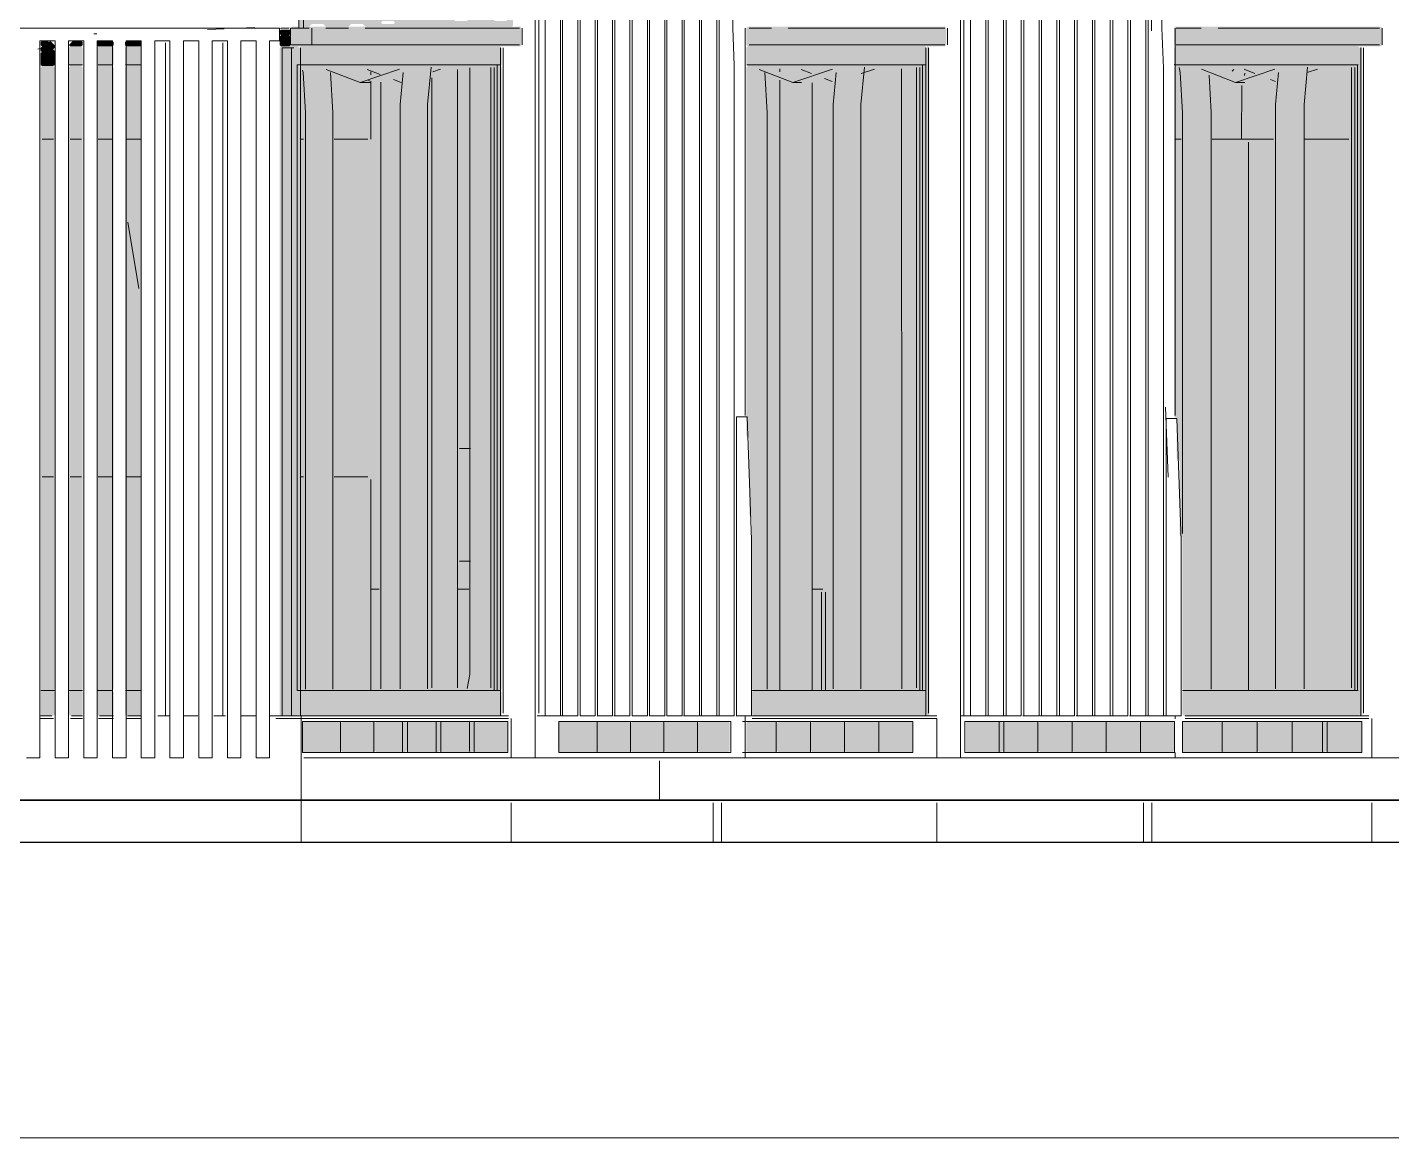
# Model space of a CAD drawing. Header units: millimetres. Extents: x 0 to 84100, y 0 to 59400.
# Drawn here: x 28418 to 33269, y 45447 to 49395 of the extents above; entities that cross this region are included whole.
import ezdxf

# ---------------------------------------------------------------- set-up
doc = ezdxf.new("R2010")
doc.units = ezdxf.units.MM
for name, color, linetype, lineweight in [('01_切断（構造・壁）', 7, 'Continuous', 35), ('09_立面の外形', 7, 'Continuous', 30), ('10_見えがかり', 7, 'Continuous', 13), ('12_見えがかり（ガラス）', 5, 'Continuous', 9), ('50_寸法', 3, 'Continuous', 9)]:
    doc.layers.add(name, color=color, linetype=linetype, lineweight=lineweight)

msp = doc.modelspace()

# ---------------------------------------------------------------- hatches: boundary and pattern name
at = {"layer": '10_見えがかり', "true_color": 0xe9dcc4}
for points in [[(29349.9, 49366.6), (29319.9, 49366.6), (29314.9, 49371.6), (29314.9, 49381.6), (29319.9, 49386.6), (29349.9, 49386.6), (29354.9, 49381.6), (29354.9, 49371.6)], [(30174.9, 49391.6), (30174.9, 49331.6), (30169.9, 49326.6), (29359.9, 49326.6), (29354.9, 49331.6), (29354.9, 49391.6), (29359.9, 49396.6), (29384.9, 49396.6), (29384.9, 49391.6), (29389.9, 49386.6), (29399.9, 49396.6), (29419.9, 49396.6), (29479.9, 49396.6), (29559.9, 49396.6), (29619.9, 49396.6), (30139.9, 49396.6), (30169.9, 49396.6)], [(31684.9, 49391.6), (31684.9, 49331.6), (31679.9, 49326.6), (30979.9, 49326.6), (30974.9, 49331.6), (30974.9, 49391.6), (30979.9, 49396.6), (31059.9, 49396.6), (31119.9, 49396.6), (31659.9, 49396.6), (31679.9, 49396.6)], [(33234.9, 49391.6), (33234.9, 49331.6), (33229.9, 49326.6), (32499.9, 49326.6), (32494.9, 49331.6), (32494.9, 49391.6), (32499.9, 49396.6), (32589.9, 49396.6), (32649.9, 49396.6), (33199.9, 49396.6), (33229.9, 49396.6)], [(28479.9, 49306.6), (28469.9, 49306.6), (28464.9, 49311.6), (28464.9, 49321.6), (28469.9, 49326.6), (28489.9, 49326.6), (28494.9, 49331.6), (28494.9, 49341.6), (28499.9, 49346.6), (28514.9, 49331.6), (28514.9, 49321.6), (28509.9, 49316.6), (28489.9, 49316.6)], [(28489.9, 49326.6), (28469.9, 49326.6), (28464.9, 49331.6), (28464.9, 49341.6), (28469.9, 49346.6), (28489.9, 49346.6), (28494.9, 49341.6), (28494.9, 49331.6)], [(28609.9, 49326.6), (28569.9, 49326.6), (28564.9, 49331.6), (28579.9, 49346.6), (28609.9, 49346.6), (28614.9, 49341.6), (28614.9, 49331.6)], [(28669.9, 49326.6), (28664.9, 49331.6), (28664.9, 49341.6), (28669.9, 49346.6), (28719.9, 49346.6), (28724.9, 49341.6), (28724.9, 49331.6), (28719.9, 49326.6)], [(28769.9, 49326.6), (28764.9, 49331.6), (28764.9, 49341.6), (28769.9, 49346.6), (28819.9, 49346.6), (28824.9, 49341.6), (28824.9, 49331.6), (28819.9, 49326.6)], [(28509.9, 49256.6), (28469.9, 49256.6), (28464.9, 49261.6), (28464.9, 49301.6), (28469.9, 49306.6), (28479.9, 49306.6), (28489.9, 49316.6), (28509.9, 49316.6), (28514.9, 49311.6), (28514.9, 49261.6)], [(28609.9, 49256.6), (28569.9, 49256.6), (28564.9, 49261.6), (28564.9, 49321.6), (28569.9, 49326.6), (28609.9, 49326.6), (28614.9, 49321.6), (28614.9, 49261.6)], [(28719.9, 49256.6), (28669.9, 49256.6), (28664.9, 49261.6), (28664.9, 49321.6), (28669.9, 49326.6), (28719.9, 49326.6), (28724.9, 49321.6), (28724.9, 49261.6)], [(28819.9, 49256.6), (28769.9, 49256.6), (28764.9, 49261.6), (28764.9, 49321.6), (28769.9, 49326.6), (28819.9, 49326.6), (28824.9, 49321.6), (28824.9, 49261.6)], [(29384.9, 49321.6), (29384.9, 49251.6), (29384.9, 47041.6), (29384.9, 46951.6), (29379.9, 46946.6), (29319.9, 46946.6), (29314.9, 46951.6), (29314.9, 49321.6), (29319.9, 49326.6), (29379.9, 49326.6)], [(30104.9, 49321.6), (30104.9, 49261.6), (30099.9, 49256.6), (30079.9, 49256.6), (29389.9, 49256.6), (29384.9, 49261.6), (29384.9, 49321.6), (29389.9, 49326.6), (30099.9, 49326.6)], [(31614.9, 49321.6), (31614.9, 49261.6), (31609.9, 49256.6), (31599.9, 49256.6), (30979.9, 49256.6), (30974.9, 49261.6), (30974.9, 49321.6), (30979.9, 49326.6), (31609.9, 49326.6)], [(31624.9, 49321.6), (31624.9, 46951.6), (31619.9, 46946.6), (31614.9, 46951.6), (31614.9, 47031.6), (31609.9, 47036.6), (31599.9, 47036.6), (31604.9, 47041.6), (31604.9, 49251.6), (31599.9, 49256.6), (31609.9, 49256.6), (31614.9, 49261.6), (31614.9, 49321.6), (31619.9, 49326.6)], [(33154.9, 49321.6), (33154.9, 49261.6), (33149.9, 49256.6), (33139.9, 49256.6), (32499.9, 49256.6), (32494.9, 49261.6), (32494.9, 49321.6), (32499.9, 49326.6), (33149.9, 49326.6)], [(33164.9, 49321.6), (33164.9, 46951.6), (33159.9, 46946.6), (33154.9, 46951.6), (33154.9, 47031.6), (33149.9, 47036.6), (33139.9, 47036.6), (33144.9, 47041.6), (33144.9, 49251.6), (33139.9, 49256.6), (33149.9, 49256.6), (33154.9, 49261.6), (33154.9, 49321.6), (33159.9, 49326.6)], [(30104.9, 49251.6), (30104.9, 47041.6), (30099.9, 47036.6), (30079.9, 47036.6), (30084.9, 47041.6), (30084.9, 49251.6), (30079.9, 49256.6), (30099.9, 49256.6)], [(28509.9, 46946.6), (28469.9, 46946.6), (28464.9, 46951.6), (28464.9, 47031.6), (28469.9, 47036.6), (28509.9, 47036.6), (28514.9, 47031.6), (28514.9, 46951.6)], [(28609.9, 46946.6), (28569.9, 46946.6), (28564.9, 46951.6), (28564.9, 47031.6), (28569.9, 47036.6), (28609.9, 47036.6), (28614.9, 47031.6), (28614.9, 46951.6)], [(28719.9, 46946.6), (28669.9, 46946.6), (28664.9, 46951.6), (28664.9, 47031.6), (28669.9, 47036.6), (28719.9, 47036.6), (28724.9, 47031.6), (28724.9, 46951.6)], [(28819.9, 46946.6), (28769.9, 46946.6), (28764.9, 46951.6), (28764.9, 47031.6), (28769.9, 47036.6), (28819.9, 47036.6), (28824.9, 47031.6), (28824.9, 46951.6)], [(30104.9, 47031.6), (30104.9, 46951.6), (30099.9, 46946.6), (29389.9, 46946.6), (29384.9, 46951.6), (29384.9, 47031.6), (29389.9, 47036.6), (30079.9, 47036.6), (30099.9, 47036.6)], [(31614.9, 47031.6), (31614.9, 46951.6), (31609.9, 46946.6), (30999.9, 46946.6), (30994.9, 46951.6), (30994.9, 47031.6), (30999.9, 47036.6), (31599.9, 47036.6), (31609.9, 47036.6)], [(33154.9, 47031.6), (33154.9, 46951.6), (33149.9, 46946.6), (32529.9, 46946.6), (32524.9, 46951.6), (32524.9, 47031.6), (32529.9, 47036.6), (33139.9, 47036.6), (33149.9, 47036.6)], [(29534.9, 46921.6), (29534.9, 46821.6), (29529.9, 46816.6), (29399.9, 46816.6), (29394.9, 46821.6), (29394.9, 46921.6), (29399.9, 46926.6), (29529.9, 46926.6)], [(29654.9, 46921.6), (29654.9, 46821.6), (29649.9, 46816.6), (29539.9, 46816.6), (29534.9, 46821.6), (29534.9, 46921.6), (29539.9, 46926.6), (29649.9, 46926.6)], [(29764.9, 46921.6), (29764.9, 46821.6), (29759.9, 46816.6), (29659.9, 46816.6), (29654.9, 46821.6), (29654.9, 46921.6), (29659.9, 46926.6), (29759.9, 46926.6)], [(29884.9, 46921.6), (29884.9, 46821.6), (29879.9, 46816.6), (29769.9, 46816.6), (29764.9, 46821.6), (29764.9, 46921.6), (29769.9, 46926.6), (29879.9, 46926.6)], [(30004.9, 46921.6), (30004.9, 46821.6), (29999.9, 46816.6), (29889.9, 46816.6), (29884.9, 46821.6), (29884.9, 46921.6), (29889.9, 46926.6), (29999.9, 46926.6)], [(30124.9, 46921.6), (30124.9, 46821.6), (30119.9, 46816.6), (30009.9, 46816.6), (30004.9, 46821.6), (30004.9, 46921.6), (30009.9, 46926.6), (30119.9, 46926.6)], [(30444.9, 46921.6), (30444.9, 46821.6), (30439.9, 46816.6), (30309.9, 46816.6), (30304.9, 46821.6), (30304.9, 46921.6), (30309.9, 46926.6), (30439.9, 46926.6)], [(30564.9, 46921.6), (30564.9, 46821.6), (30559.9, 46816.6), (30449.9, 46816.6), (30444.9, 46821.6), (30444.9, 46921.6), (30449.9, 46926.6), (30559.9, 46926.6)], [(30684.9, 46921.6), (30684.9, 46821.6), (30679.9, 46816.6), (30569.9, 46816.6), (30564.9, 46821.6), (30564.9, 46921.6), (30569.9, 46926.6), (30679.9, 46926.6)], [(30804.9, 46921.6), (30804.9, 46821.6), (30799.9, 46816.6), (30689.9, 46816.6), (30684.9, 46821.6), (30684.9, 46921.6), (30689.9, 46926.6), (30799.9, 46926.6)], [(30914.9, 46921.6), (30914.9, 46821.6), (30909.9, 46816.6), (30809.9, 46816.6), (30804.9, 46821.6), (30804.9, 46921.6), (30809.9, 46926.6), (30909.9, 46926.6)], [(31084.9, 46921.6), (31084.9, 46821.6), (31079.9, 46816.6), (30979.9, 46816.6), (30974.9, 46821.6), (30974.9, 46921.6), (30979.9, 46926.6), (31079.9, 46926.6)], [(31204.9, 46921.6), (31204.9, 46821.6), (31199.9, 46816.6), (31089.9, 46816.6), (31084.9, 46821.6), (31084.9, 46921.6), (31089.9, 46926.6), (31199.9, 46926.6)], [(31324.9, 46921.6), (31324.9, 46821.6), (31319.9, 46816.6), (31209.9, 46816.6), (31204.9, 46821.6), (31204.9, 46921.6), (31209.9, 46926.6), (31319.9, 46926.6)], [(31444.9, 46921.6), (31444.9, 46821.6), (31439.9, 46816.6), (31329.9, 46816.6), (31324.9, 46821.6), (31324.9, 46921.6), (31329.9, 46926.6), (31439.9, 46926.6)], [(31564.9, 46921.6), (31564.9, 46821.6), (31559.9, 46816.6), (31449.9, 46816.6), (31444.9, 46821.6), (31444.9, 46921.6), (31449.9, 46926.6), (31559.9, 46926.6)], [(31884.9, 46921.6), (31884.9, 46821.6), (31879.9, 46816.6), (31759.9, 46816.6), (31754.9, 46821.6), (31754.9, 46921.6), (31759.9, 46926.6), (31879.9, 46926.6)], [(32014.9, 46921.6), (32014.9, 46821.6), (32009.9, 46816.6), (31889.9, 46816.6), (31884.9, 46821.6), (31884.9, 46921.6), (31889.9, 46926.6), (32009.9, 46926.6)], [(32134.9, 46921.6), (32134.9, 46821.6), (32129.9, 46816.6), (32019.9, 46816.6), (32014.9, 46821.6), (32014.9, 46921.6), (32019.9, 46926.6), (32129.9, 46926.6)], [(32254.9, 46921.6), (32254.9, 46821.6), (32249.9, 46816.6), (32139.9, 46816.6), (32134.9, 46821.6), (32134.9, 46921.6), (32139.9, 46926.6), (32249.9, 46926.6)], [(32374.9, 46921.6), (32374.9, 46821.6), (32369.9, 46816.6), (32259.9, 46816.6), (32254.9, 46821.6), (32254.9, 46921.6), (32259.9, 46926.6), (32369.9, 46926.6)], [(32494.9, 46921.6), (32494.9, 46821.6), (32489.9, 46816.6), (32379.9, 46816.6), (32374.9, 46821.6), (32374.9, 46921.6), (32379.9, 46926.6), (32489.9, 46926.6)], [(32664.9, 46921.6), (32664.9, 46821.6), (32659.9, 46816.6), (32529.9, 46816.6), (32524.9, 46821.6), (32524.9, 46921.6), (32529.9, 46926.6), (32659.9, 46926.6)], [(32794.9, 46921.6), (32794.9, 46821.6), (32789.9, 46816.6), (32669.9, 46816.6), (32664.9, 46821.6), (32664.9, 46921.6), (32669.9, 46926.6), (32789.9, 46926.6)], [(32914.9, 46921.6), (32914.9, 46821.6), (32909.9, 46816.6), (32799.9, 46816.6), (32794.9, 46821.6), (32794.9, 46921.6), (32799.9, 46926.6), (32909.9, 46926.6)], [(33034.9, 46921.6), (33034.9, 46821.6), (33029.9, 46816.6), (32919.9, 46816.6), (32914.9, 46821.6), (32914.9, 46921.6), (32919.9, 46926.6), (33029.9, 46926.6)], [(33164.9, 46921.6), (33164.9, 46821.6), (33159.9, 46816.6), (33039.9, 46816.6), (33034.9, 46821.6), (33034.9, 46921.6), (33039.9, 46926.6), (33159.9, 46926.6)]]:
    msp.add_hatch(color=8, dxfattribs=at).paths.add_polyline_path(points)
at = {"layer": '10_見えがかり', "true_color": 0xbdbdbd}
msp.add_hatch(color=8, dxfattribs=at).paths.add_polyline_path([(29354.9, 49331.6), (29349.9, 49326.6), (29319.9, 49326.6), (29314.9, 49331.6), (29314.9, 49361.6), (29319.9, 49366.6), (29349.9, 49366.6), (29354.9, 49361.6)])
at = {"layer": '12_見えがかり（ガラス）', "true_color": 0xdce9f2}
h = msp.add_hatch(color=8, dxfattribs=at)
h.paths.add_polyline_path([(29484.9, 49741.6), (29484.9, 49651.6), (29489.9, 49646.6), (29539.9, 49646.6), (29549.9, 49636.6), (29679.9, 49636.6), (29684.9, 49631.6), (29684.9, 49621.6), (29679.9, 49616.6), (29649.9, 49616.6), (29644.9, 49611.6), (29649.9, 49606.6), (29669.9, 49606.6), (29679.9, 49596.6), (29749.9, 49596.6), (29759.9, 49586.6), (29829.9, 49586.6), (29839.9, 49576.6), (29909.9, 49576.6), (29919.9, 49566.6), (29989.9, 49566.6), (29999.9, 49556.6), (30069.9, 49556.6), (30079.9, 49546.6), (30139.9, 49546.6), (30144.9, 49541.6), (30144.9, 49401.6), (30139.9, 49396.6), (29619.9, 49396.6), (29609.9, 49406.6), (29569.9, 49406.6), (29559.9, 49396.6), (29479.9, 49396.6), (29469.9, 49406.6), (29429.9, 49406.6), (29419.9, 49396.6), (29399.9, 49396.6), (29389.9, 49386.6), (29384.9, 49391.6), (29384.9, 49611.6), (29389.9, 49616.6), (29419.9, 49616.6), (29424.9, 49621.6), (29419.9, 49626.6), (29399.9, 49626.6), (29394.9, 49631.6), (29394.9, 49741.6), (29399.9, 49746.6), (29479.9, 49746.6)])
h.paths.add_polyline_path([(30119.9, 49416.6), (30124.9, 49421.6), (30119.9, 49426.6), (30079.9, 49426.6), (30074.9, 49421.6), (30079.9, 49416.6)], flags=0)
h.paths.add_polyline_path([(29979.9, 49416.6), (29984.9, 49421.6), (29979.9, 49426.6), (29939.9, 49426.6), (29934.9, 49421.6), (29939.9, 49416.6)], flags=0)
h.paths.add_polyline_path([(29724.9, 49411.6), (29719.9, 49416.6), (29679.9, 49416.6), (29674.9, 49411.6), (29679.9, 49406.6), (29719.9, 49406.6)], flags=0)
for points in [[(28514.9, 47041.6), (28509.9, 47036.6), (28469.9, 47036.6), (28464.9, 47041.6), (28464.9, 49251.6), (28469.9, 49256.6), (28509.9, 49256.6), (28514.9, 49251.6)], [(28614.9, 47041.6), (28609.9, 47036.6), (28569.9, 47036.6), (28564.9, 47041.6), (28564.9, 49251.6), (28569.9, 49256.6), (28609.9, 49256.6), (28614.9, 49251.6)], [(28724.9, 47041.6), (28719.9, 47036.6), (28669.9, 47036.6), (28664.9, 47041.6), (28664.9, 49251.6), (28669.9, 49256.6), (28719.9, 49256.6), (28724.9, 49251.6)], [(28824.9, 47041.6), (28819.9, 47036.6), (28769.9, 47036.6), (28764.9, 47041.6), (28764.9, 49251.6), (28769.9, 49256.6), (28819.9, 49256.6), (28824.9, 49251.6)], [(30079.9, 49256.6), (30084.9, 49251.6), (30084.9, 47041.6), (30079.9, 47036.6), (29389.9, 47036.6), (29384.9, 47041.6), (29384.9, 49251.6), (29389.9, 49256.6)], [(31599.9, 49256.6), (31604.9, 49251.6), (31604.9, 47041.6), (31599.9, 47036.6), (30999.9, 47036.6), (30994.9, 47041.6), (30994.9, 47651.6), (30984.9, 47661.6), (30984.9, 47931.6), (30974.9, 47941.6), (30974.9, 49251.6), (30979.9, 49256.6)], [(33139.9, 49256.6), (33144.9, 49251.6), (33144.9, 47041.6), (33139.9, 47036.6), (32529.9, 47036.6), (32524.9, 47041.6), (32524.9, 47581.6), (32514.9, 47591.6), (32514.9, 47851.6), (32504.9, 47861.6), (32504.9, 48001.6), (32494.9, 48011.6), (32494.9, 49251.6), (32499.9, 49256.6)]]:
    msp.add_hatch(color=8, dxfattribs=at).paths.add_polyline_path(points)

# ---------------------------------------------------------------- linework, layer by layer
at = {"layer": '01_切断（構造・壁）'}
msp.add_lwpolyline([(12794.9, 46646.6), (67305.1, 46646.6)], dxfattribs=at)
at = {"layer": '09_立面の外形'}
msp.add_lwpolyline([(63333, 46496.6), (19322.3, 46496.6), (19322.3, 46646.6), (17619.5, 46646.6)], dxfattribs=at)
at = {"layer": '10_見えがかり'}
for points in [[(30622.4, 49591.3), (30622.4, 46946.6), (30568.3, 46946.6), (30568.3, 49586.2)], [(30684.2, 49590.9), (30684.2, 46946.6), (30630.1, 46946.6), (30630.1, 49587.9)], [(30746, 49590.3), (30746, 46946.6), (30691.9, 46946.6), (30691.9, 49589.2)], [(30807.7, 49589.4), (30807.7, 46946.6), (30753.7, 46946.6), (30753.7, 49590.2)], [(30869.5, 49588.1), (30869.5, 46946.6), (30815.5, 46946.6), (30815.5, 49590.9)], [(30877.2, 46946.6), (30877.2, 49591.3)], [(30926.5, 49590), (30926.5, 49391.6), (30931.3, 49259.7), (30931.3, 46946.6), (30877.2, 46946.6)], [(31735.5, 46796.6), (31735.5, 49610.7)], [(31735.5, 49610.7), (31735.5, 46946.6)], [(31748, 46946.6), (31748, 49610.7)], [(32078.3, 49589), (32078.3, 46946.6), (32024.3, 46946.6), (32024.3, 49552.1)], [(32141.5, 49591.5), (32141.5, 46946.6), (32087.5, 46946.6), (32087.5, 49591.3)], [(32204.7, 49590.8), (32204.7, 46946.6), (32150.7, 46946.6), (32150.7, 49588.4)], [(32267.9, 49589.2), (32267.9, 46946.6), (32213.9, 46946.6), (32213.9, 49590.3)], [(32331.1, 49591.5), (32331.1, 46946.6), (32277.1, 46946.6), (32277.1, 49591.3)], [(32394.3, 49590.9), (32394.3, 46946.6), (32340.3, 46946.6), (32340.3, 49588)], [(32452.2, 49591.4), (32452.2, 49391.6), (32457.6, 49249), (32457.6, 46946.6), (32403.5, 46946.6)], [(32403.5, 46946.6), (32403.5, 49590.1)], [(30313.5, 49451.1), (30313.5, 46946.6), (30259.4, 46946.6), (30259.4, 49541.5)], [(30560.6, 49571.5), (30560.6, 46946.6), (30506.5, 46946.6), (30506.5, 49514.4)], [(31888.7, 49538.7), (31888.7, 46946.6), (31834.6, 46946.6), (31834.6, 49492.5)], [(31951.9, 49451.4), (31951.9, 46946.6), (31897.8, 46946.6), (31897.8, 49575.7)], [(32414.5, 49391.6), (32414.5, 49571)], [(30375.3, 49510.6), (30375.3, 46946.6), (30321.2, 46946.6), (30321.2, 49459.1)], [(30437, 49519.8), (30437, 46946.6), (30383, 46946.6), (30383, 49529.9)], [(32015.1, 49520.6), (32015.1, 46946.6), (31961, 46946.6), (31961, 49477.3)], [(30498.8, 49478.6), (30498.8, 46946.6), (30444.8, 46946.6), (30444.8, 49450.6)], [(31825.5, 49470.5), (31825.5, 46946.6), (31771.4, 46946.6), (31771.4, 49448.9)], [(28194.9, 49391.6), (29314.9, 49391.6)], [(29314.9, 49391.6), (29314.9, 49346.6), (29278.9, 49346.6), (29278.9, 46796.6), (29231.2, 46796.6), (29231.2, 49346.6), (29176.8, 49346.6), (29176.8, 46796.6), (29129.2, 46796.6), (29129.2, 49346.6), (29074.8, 49346.6), (29074.8, 46796.6), (29027.2, 46796.6), (29027.2, 49346.6), (28972.8, 49346.6), (28972.8, 46796.6), (28925.1, 46796.6), (28925.1, 49346.6), (28870.8, 49346.6), (28870.8, 46796.6), (28823.1, 46796.6), (28823.1, 49346.6), (28768.8, 49346.6), (28768.8, 46796.6), (28721.1, 46796.6), (28721.1, 49346.6), (28666.7, 49346.6), (28666.7, 46796.6), (28619, 46796.6), (28619, 49346.6), (28564.7, 49346.6), (28564.7, 46796.6), (28517, 46796.6), (28517, 49346.6), (28462.7, 49346.6), (28462.7, 46796.6), (28415, 46796.6)], [(29117.9, 49389.5), (29058.8, 49387.2)], [(29226.3, 49393.8), (29167.1, 49391.5)], [(29347.1, 49391.1), (29317.6, 49389.9)], [(29348.9, 49393), (29319.4, 49391.8)], [(29353.3, 49391.6), (29363.3, 49391.6)], [(29353.3, 49391.6), (29353.3, 49331.6)], [(29353.3, 49391.6), (29420.2, 49391.6)], [(29429.8, 49391.6), (29429.8, 49331.6)], [(29559.4, 49391.6), (29479.6, 49391.6)], [(30167.5, 49391.6), (29619.2, 49391.6)], [(30177.4, 49331.6), (30177.4, 49391.6)], [(30223.8, 46796.6), (30223.8, 49421.1)], [(30223.8, 49421.1), (30223.8, 46946.6)], [(30236.5, 46956.5), (30236.5, 49421.1)], [(30970.7, 48014.2), (30970.7, 49391.6)], [(31063.7, 49391.6), (30984.3, 49391.6)], [(31679.5, 49391.6), (31123.3, 49391.6)], [(31689.5, 49331.6), (31689.5, 49391.6)], [(32414.9, 49381.6), (32414.5, 49391.6)], [(32499.5, 48014.2), (32499.5, 49391.6)], [(32592, 49391.6), (32503, 49391.6)], [(33225.4, 49391.6), (32651.4, 49391.6)], [(33235.3, 49331.6), (33235.3, 49391.6)], [(28664.6, 49371.7), (28654.8, 49371.3)], [(28909.1, 49339.1), (28909.1, 46946.6)], [(29113, 49339.1), (29113, 46946.6)], [(29319.8, 49329.2), (29319.8, 49339.1)], [(28502.4, 49332.4), (28455.3, 49316.8)], [(28583, 49331.6), (28613, 49331.6)], [(28673, 49331.6), (28723, 49331.6)], [(28773, 49331.6), (28822.9, 49331.6)], [(29323.6, 46946.6), (29323.6, 49321.6)], [(29331.6, 49321.6), (29323.6, 49321.6)], [(29323.6, 49321.6), (29357.6, 49321.6)], [(29363.3, 49331.6), (29353.3, 49331.6)], [(29353.3, 49331.6), (29429.8, 49331.6)], [(29357.6, 46946.6), (29357.6, 49321.6)], [(29365.5, 49321.6), (29357.6, 49321.6)], [(29389.4, 46946.6), (29389.4, 49321.6)], [(29389.4, 49321.6), (29389.4, 49261.6)], [(30167.5, 49331.6), (29429.8, 49331.6)], [(30100.2, 49261.6), (30100.2, 49321.6)], [(30100.2, 49321.6), (30100.2, 46946.6)], [(30109.6, 46956.2), (30109.6, 49321.3)], [(31679.5, 49331.6), (30984.3, 49331.6)], [(31612.8, 49261.6), (31612.8, 49321.6)], [(31612.8, 49321.6), (31612.8, 46946.6)], [(31622.3, 46956.2), (31622.3, 49321.3)], [(33225.4, 49331.6), (32503, 49331.6)], [(33159.2, 49261.6), (33159.2, 49321.6)], [(33159.2, 49321.6), (33159.2, 46946.6)], [(33168.9, 46956.2), (33168.9, 49321.3)], [(28467.9, 49261.6), (28477.7, 49261.6)], [(28477.7, 49261.6), (28506.9, 49261.6)], [(28565.3, 49261.6), (28594.5, 49261.6)], [(28594.5, 49261.6), (28614, 49261.6)], [(28672.4, 49261.6), (28711.3, 49261.6)], [(28711.3, 49261.6), (28721.1, 49261.6)], [(28769.7, 49261.6), (28789.2, 49261.6)], [(28789.2, 49261.6), (28818.4, 49261.6)], [(30100.2, 49261.6), (29389.4, 49261.6)], [(29398.6, 49233.4), (29396.3, 49242.5)], [(29601.4, 49198.5), (29480.6, 49244.2)], [(29741.4, 49245.2), (29601.4, 49198.5)], [(29672.8, 49226.6), (29626.3, 49244.2)], [(29853.5, 49252.2), (29840.8, 49119.9)], [(29887.1, 49245.2), (29859.1, 49235.8)], [(29947.6, 47046.3), (29947.6, 49244.7)], [(29990.9, 49250), (29990.9, 49096.6)], [(30066.4, 49251.7), (30066.4, 47046.4)], [(30091.7, 49261.6), (30100.2, 49261.6)], [(31612.8, 49261.6), (30975.7, 49261.6)], [(31140.1, 49198.5), (31020.4, 49244.2)], [(31094, 49236.6), (31094, 49246.6)], [(31281.2, 49246.1), (31140.1, 49198.5)], [(31206.3, 49230.1), (31169.4, 49244.2)], [(31394.5, 49252.2), (31381.8, 49119.9)], [(31430.3, 49246.1), (31383.2, 49230.2)], [(31526.6, 49132.3), (31526.6, 49247.3)], [(31579.3, 49251.7), (31579.3, 47046.4)], [(31604.4, 49261.6), (31612.8, 49261.6)], [(33149.3, 49261.6), (32495.5, 49261.6)], [(32517.4, 49233.4), (32512.9, 49251.7)], [(32713.2, 49198.5), (32592.5, 49245.1)], [(32707.6, 49244.4), (32701.6, 49238.1)], [(32853, 49246.1), (32713.2, 49198.5)], [(32781.9, 49230.7), (32744.8, 49245.1)], [(32969.9, 49252.2), (32957.3, 49119.9)], [(33005.3, 49246.1), (32968, 49233.4)], [(33126, 49251.7), (33126, 47046.4)], [(29406.9, 49091), (29398.6, 49233.4)], [(29504, 49091), (29495.7, 49233.4)], [(29601.4, 49198.5), (29640.3, 49198.5)], [(29640.7, 49202), (29631.4, 49205.5)], [(29639, 49225.6), (29639, 49235.6)], [(29639, 48996.6), (29639, 49195.8)], [(29674.3, 49132.3), (29674.3, 49199.4)], [(29747.2, 49198.5), (29719.3, 49209)], [(29754.6, 49233.3), (29743.6, 49119.9)], [(29856.7, 47046.3), (29856.7, 49214.7)], [(31048.3, 49091), (31040.1, 49233.4)], [(31094, 47036.6), (31094, 49206.6)], [(31140.1, 49198.5), (31169.9, 49198.5)], [(31208, 47036.6), (31208, 49196.6)], [(31279.9, 49202), (31252.3, 49212.5)], [(31293.3, 49233.3), (31282.5, 49119.9)], [(32525.5, 49091), (32517.4, 49233.4)], [(32627, 49091), (32619.5, 49223.9)], [(32713.2, 49198.5), (32747.1, 49198.5)], [(32747.2, 49231.3), (32745, 49222.6)], [(32856.2, 49202.1), (32837.6, 49209.2)], [(32866.5, 49233.3), (32855.8, 49119.9)], [(32736.3, 49187.7), (32734.9, 48998.5)], [(29674.3, 48950.1), (29674.3, 49132.3)], [(29743.6, 49119.9), (29743.7, 48977)], [(29840.8, 49119.9), (29840.8, 48977)], [(29990.9, 49096.6), (29990.9, 48914.4)], [(31282.5, 49119.9), (31282.6, 48977)], [(31381.8, 49119.9), (31381.9, 48977)], [(31526.6, 48950.1), (31526.6, 49132.3)], [(32855.8, 49119.9), (32855.9, 48977)], [(32957.3, 49119.9), (32957.4, 48977)], [(29406.9, 48948.1), (29406.9, 49091)], [(29504, 48948.1), (29504, 49091)], [(31048.3, 48948.1), (31048.3, 49091)], [(32525.5, 48948.1), (32525.5, 49091)], [(32627, 48948.1), (32627, 49091)], [(28470.5, 48996.6), (28510.4, 48996.6)], [(28570.3, 48996.6), (28610.3, 48996.6)], [(28670.2, 48996.6), (28720.2, 48996.6)], [(28770.1, 48996.6), (28820, 48996.6)], [(29389.3, 48996.6), (29399.3, 48996.6)], [(29509.2, 48996.6), (29629, 48996.6)], [(29674.3, 48768), (29674.3, 48950.1)], [(29743.7, 48977), (29743.7, 48834)], [(29840.8, 48977), (29840.8, 48834)], [(31282.6, 48977), (31282.6, 48834)], [(31381.9, 48977), (31381.9, 48834)], [(31526.6, 48768), (31526.6, 48950.1)], [(32500.9, 48996.6), (32520.8, 48996.6)], [(32630.1, 48996.6), (32759.3, 48996.6)], [(32749.8, 48996.6), (32759.3, 48996.6)], [(32749.8, 48996.6), (32759.3, 48996.6)], [(32848.8, 48996.6), (32759.3, 48996.6)], [(32759.3, 47036.6), (32759.3, 48986.6)], [(32759.3, 47036.6), (32759.3, 48986.6)], [(32855.9, 48977), (32855.9, 48834)], [(32957.4, 48977), (32957.4, 48834)], [(33117.1, 48996.6), (32958.1, 48996.6)], [(29406.9, 48805.1), (29406.9, 48948.1)], [(29504, 48805.1), (29504, 48948.1)], [(29990.9, 48914.4), (29990.9, 48732.3)], [(31048.3, 48805.1), (31048.3, 48948.1)], [(32525.5, 48805.1), (32525.5, 48948.1)], [(32627.1, 48805.1), (32627, 48948.1)], [(29406.9, 48662.2), (29406.9, 48805.1)], [(29504, 48662.2), (29504, 48805.1)], [(29743.7, 48834), (29743.7, 48691)], [(29840.8, 48834), (29840.8, 48691)], [(31048.3, 48662.2), (31048.3, 48805.1)], [(31282.6, 48834), (31282.6, 48691)], [(31381.9, 48834), (31381.9, 48691)], [(32525.5, 48662.2), (32525.5, 48805.1)], [(32627.1, 48662.2), (32627.1, 48805.1)], [(32855.9, 48834), (32855.9, 48691)], [(32957.4, 48834), (32957.4, 48691)], [(29674.3, 48585.9), (29674.3, 48768)], [(31526.6, 48585.9), (31526.6, 48768)], [(29990.9, 48732.3), (29990.9, 48550.1)], [(28814.4, 48465.8), (28775.3, 48701.5)], [(29406.9, 48519.2), (29406.9, 48662.2)], [(29504, 48519.2), (29504, 48662.2)], [(29743.7, 48691), (29743.7, 48548.1)], [(29840.8, 48691), (29840.8, 48548.1)], [(31048.3, 48519.2), (31048.3, 48662.2)], [(31282.6, 48691), (31282.6, 48548.1)], [(31381.9, 48691), (31381.9, 48548.1)], [(32525.5, 48519.2), (32525.5, 48662.2)], [(32627.1, 48519.2), (32627.1, 48662.2)], [(32855.9, 48691), (32855.9, 48548.1)], [(32957.4, 48691), (32957.4, 48548.1)], [(29674.3, 48403.7), (29674.3, 48585.9)], [(31526.6, 48403.7), (31526.6, 48585.9)], [(29406.9, 48376.2), (29406.9, 48519.2)], [(29504, 48376.2), (29504, 48519.2)], [(29743.7, 48548.1), (29743.7, 48405.1)], [(29840.8, 48548.1), (29840.8, 48405.1)], [(29990.9, 48550.1), (29990.9, 48368)], [(31048.3, 48376.2), (31048.3, 48519.2)], [(31282.6, 48548.1), (31282.6, 48405.1)], [(31381.9, 48548.1), (31381.9, 48405.1)], [(32525.5, 48376.2), (32525.5, 48519.2)], [(32627.1, 48376.2), (32627.1, 48519.2)], [(32855.9, 48548.1), (32855.9, 48405.1)], [(32957.4, 48548.1), (32957.4, 48405.1)], [(29406.9, 48233.3), (29406.9, 48376.2)], [(29504, 48233.3), (29504, 48376.2)], [(29674.3, 48221.6), (29674.3, 48403.7)], [(29743.7, 48405.1), (29743.7, 48262.2)], [(29840.8, 48405.1), (29840.8, 48262.2)], [(29990.9, 48368), (29990.9, 48185.9)], [(31048.3, 48233.3), (31048.3, 48376.2)], [(31282.6, 48405.1), (31282.6, 48262.2)], [(31381.9, 48405.1), (31381.9, 48262.2)], [(31526.7, 48221.6), (31526.6, 48403.7)], [(32525.5, 48233.3), (32525.5, 48376.2)], [(32627.1, 48233.3), (32627.1, 48376.2)], [(32855.9, 48405.1), (32855.9, 48262.2)], [(32957.4, 48405.1), (32957.4, 48262.2)], [(29406.9, 48090.3), (29406.9, 48233.3)], [(29504, 48090.3), (29504, 48233.3)], [(29674.3, 48039.4), (29674.3, 48221.6)], [(29743.7, 48262.2), (29743.7, 48119.2)], [(29840.8, 48262.2), (29840.8, 48119.2)], [(31048.3, 48090.3), (31048.3, 48233.3)], [(31282.6, 48262.2), (31282.6, 48119.2)], [(31381.9, 48262.2), (31381.9, 48119.2)], [(31526.7, 48039.4), (31526.7, 48221.6)], [(32525.5, 48090.3), (32525.5, 48233.3)], [(32627.1, 48090.3), (32627.1, 48233.3)], [(32855.9, 48262.2), (32855.9, 48119.2)], [(32957.4, 48262.2), (32957.4, 48119.2)], [(29990.9, 48185.9), (29990.9, 48003.7)], [(29406.9, 47947.3), (29406.9, 48090.3)], [(29504, 47947.3), (29504, 48090.3)], [(29743.7, 48119.2), (29743.7, 47976.2)], [(29840.8, 48119.2), (29840.8, 47976.2)], [(31048.3, 47947.3), (31048.3, 48090.3)], [(31282.6, 48119.2), (31282.5, 47976.2)], [(31381.9, 48119.2), (31381.9, 47976.2)], [(32525.5, 47947.3), (32525.5, 48090.3)], [(32627.1, 47947.3), (32627.1, 48090.3)], [(32855.9, 48119.2), (32855.9, 47976.2)], [(32957.4, 48119.2), (32957.4, 47976.2)], [(29674.3, 47857.3), (29674.3, 48039.4)], [(31526.7, 47857.3), (31526.7, 48039.4)], [(32474.6, 47794.8), (32465.2, 48044.3)], [(29990.9, 48003.7), (29990.9, 47821.6)], [(30939, 48009.1), (30977.1, 48009.1), (30993.1, 47571.9), (30993.1, 46946.6), (30977.1, 46946.6), (30939, 46946.6), (30939, 48009.1)], [(32520.8, 46946.6), (32466.7, 46946.6), (32466.7, 48004.2), (32504.4, 48004.2), (32520.8, 47569), (32520.8, 46946.6)], [(29406.9, 47804.4), (29406.9, 47947.3)], [(29504, 47804.4), (29504, 47947.3)], [(29743.7, 47976.2), (29743.7, 47833.3)], [(29840.8, 47976.2), (29840.8, 47833.3)], [(31048.3, 47804.4), (31048.3, 47947.3)], [(31282.5, 47976.2), (31282.5, 47833.3)], [(31381.9, 47976.2), (31381.9, 47833.3)], [(32525.5, 47804.4), (32525.5, 47947.3)], [(32627.1, 47804.4), (32627.1, 47947.3)], [(32855.9, 47976.2), (32855.9, 47833.3)], [(32957.4, 47976.2), (32957.4, 47833.3)], [(29954.3, 47896.6), (29993.8, 47896.6)], [(29674.3, 47675.1), (29674.3, 47857.3)], [(29743.7, 47833.3), (29743.7, 47690.3)], [(29840.8, 47833.3), (29840.8, 47690.3)], [(31282.5, 47833.3), (31282.5, 47690.3)], [(31381.9, 47833.3), (31381.9, 47690.3)], [(31526.7, 47675.1), (31526.7, 47857.3)], [(32855.9, 47833.3), (32855.9, 47690.3)], [(32957.4, 47833.3), (32957.4, 47690.3)], [(28510.4, 47796.6), (28470.5, 47796.6)], [(28610.3, 47796.6), (28570.3, 47796.6)], [(28720.2, 47796.6), (28670.2, 47796.6)], [(28820, 47796.6), (28770.1, 47796.6)], [(29399.3, 47796.6), (29389.3, 47796.6)], [(29406.9, 47661.4), (29406.9, 47804.4)], [(29504.1, 47661.4), (29504, 47804.4)], [(29629, 47796.6), (29509.2, 47796.6)], [(29639, 47036.6), (29639, 47786.6)], [(29990.9, 47821.6), (29990.9, 47639.4)], [(31048.3, 47661.4), (31048.3, 47804.4)], [(32525.5, 47661.4), (32525.5, 47804.4)], [(32627.1, 47661.4), (32627.1, 47804.4)], [(29743.7, 47690.3), (29743.7, 47547.3)], [(29840.8, 47690.3), (29840.8, 47547.3)], [(31282.5, 47690.3), (31282.5, 47547.3)], [(31381.9, 47690.3), (31381.9, 47547.3)], [(32855.9, 47690.3), (32855.9, 47547.3)], [(32957.4, 47690.3), (32957.4, 47547.3)], [(29406.9, 47518.4), (29406.9, 47661.4)], [(29504.1, 47518.4), (29504.1, 47661.4)], [(29674.4, 47493), (29674.3, 47675.1)], [(29990.9, 47639.4), (29990.9, 47457.3)], [(31048.3, 47518.4), (31048.3, 47661.4)], [(31526.7, 47493), (31526.7, 47675.1)], [(32525.5, 47594.7), (32525.5, 47661.4)], [(32627.1, 47518.4), (32627.1, 47661.4)], [(29743.7, 47547.3), (29743.7, 47404.4)], [(29840.8, 47547.3), (29840.8, 47404.4)], [(31282.5, 47547.3), (31282.5, 47404.4)], [(31381.9, 47547.3), (31381.9, 47404.4)], [(32855.9, 47547.3), (32855.9, 47404.4)], [(32957.4, 47547.3), (32957.4, 47404.4)], [(29406.9, 47375.5), (29406.9, 47518.4)], [(29504.1, 47375.5), (29504.1, 47518.4)], [(29993.8, 47496.6), (29954.3, 47496.6)], [(31048.3, 47375.5), (31048.3, 47518.4)], [(32627.1, 47375.5), (32627.1, 47518.4)], [(29674.4, 47310.9), (29674.4, 47493)], [(29990.9, 47457.3), (29990.9, 47275.1)], [(31526.7, 47310.9), (31526.7, 47493)], [(29668.3, 47396.6), (29638.3, 47396.6)], [(29743.7, 47404.4), (29743.7, 47261.4)], [(29840.8, 47404.4), (29840.8, 47261.4)], [(29988.1, 47396.6), (29948.1, 47396.6)], [(31246.1, 47396.6), (31207.3, 47396.6)], [(31213.5, 47396.6), (31242.1, 47396.6)], [(31242.1, 47396.6), (31232.1, 47396.6)], [(31282.5, 47404.4), (31282.5, 47261.4)], [(31381.9, 47404.4), (31381.9, 47261.4)], [(32855.9, 47404.4), (32855.9, 47261.4)], [(32957.4, 47404.4), (32957.4, 47261.4)], [(29406.9, 47232.5), (29406.9, 47375.5)], [(29504.1, 47232.5), (29504.1, 47375.5)], [(31048.3, 47232.5), (31048.3, 47375.5)], [(31242.1, 47386.6), (31242.1, 47036.6)], [(31255.8, 47036.6), (31255.8, 47386.6)], [(32627.1, 47232.5), (32627.1, 47375.5)], [(29674.4, 47128.7), (29674.4, 47310.9)], [(31526.7, 47128.7), (31526.7, 47310.9)], [(29743.7, 47261.4), (29743.7, 47118.4)], [(29840.8, 47261.4), (29840.8, 47118.4)], [(29990.9, 47275.1), (29990.9, 47093)], [(31282.5, 47261.4), (31282.5, 47118.4)], [(31381.9, 47261.4), (31381.9, 47118.4)], [(32855.9, 47261.4), (32855.9, 47118.4)], [(32957.4, 47261.4), (32957.4, 47118.4)], [(29406.9, 47089.5), (29406.9, 47232.5)], [(29504.1, 47089.5), (29504.1, 47232.5)], [(31048.3, 47089.5), (31048.3, 47232.5)], [(32627.1, 47089.5), (32627.1, 47232.5)], [(29674.4, 47042.4), (29674.4, 47128.7)], [(29743.7, 47118.4), (29743.7, 47042.2)], [(29840.8, 47118.4), (29840.8, 47042.2)], [(31282.5, 47118.4), (31282.5, 47042.2)], [(31381.9, 47118.4), (31381.9, 47042.2)], [(31526.7, 47042.4), (31526.7, 47128.7)], [(32855.9, 47118.4), (32855.9, 47042.2)], [(32957.4, 47118.4), (32957.4, 47042.2)], [(29406.9, 47041.9), (29406.9, 47089.5)], [(29504.1, 47089.5), (29504.1, 47041.9)], [(29990.9, 47093), (29981.5, 47044.2)], [(31048.3, 47089.5), (31048.3, 47041.9)], [(32627.1, 47089.5), (32627.1, 47041.9)], [(28477.7, 47036.6), (28467.9, 47036.6)], [(28477.7, 47036.6), (28506.9, 47036.6)], [(28565.3, 47036.6), (28594.5, 47036.6)], [(28594.5, 47036.6), (28614, 47036.6)], [(28672.4, 47036.6), (28711.3, 47036.6)], [(28711.3, 47036.6), (28721.1, 47036.6)], [(28769.7, 47036.6), (28789.2, 47036.6)], [(28789.2, 47036.6), (28818.4, 47036.6)], [(30100.2, 47036.6), (29389.4, 47036.6)], [(29389.4, 47036.6), (29389.4, 46946.6)], [(30091.7, 47036.6), (30100.2, 47036.6)], [(30100.2, 46946.6), (30100.2, 47036.6)], [(31612.8, 47036.6), (30995.6, 47036.6)], [(31604.4, 47036.6), (31612.8, 47036.6)], [(31612.8, 46946.6), (31612.8, 47036.6)], [(33149.3, 47036.6), (32525.2, 47036.6)], [(33159.2, 46946.6), (33159.2, 47036.6)], [(28465.2, 46946.6), (28505, 46946.6)], [(28465.2, 46936.6), (28505, 46936.6)], [(28471.2, 46936.6), (28511.2, 46936.6)], [(28571.2, 46936.6), (28611.2, 46936.6)], [(28574.7, 46946.6), (28614.5, 46946.6)], [(28574.7, 46936.6), (28614.5, 46936.6)], [(28671.2, 46936.6), (28721.2, 46936.6)], [(28674.3, 46946.6), (28724, 46946.6)], [(28674.3, 46936.6), (28724, 46936.6)], [(28771.2, 46936.6), (28821.2, 46936.6)], [(28773.8, 46946.6), (28823.6, 46946.6)], [(28773.8, 46936.6), (28823.6, 46936.6)], [(28882.3, 46946.6), (28922.1, 46946.6)], [(28909.1, 46946.6), (28917, 46946.6)], [(28909.1, 46946.6), (28918.6, 46946.6)], [(28976, 46946.6), (29023.8, 46946.6)], [(28981.8, 46946.6), (29021.6, 46946.6)], [(28983.9, 46946.6), (29022.1, 46946.6)], [(29081.3, 46946.6), (29121.1, 46946.6)], [(29113, 46946.6), (29120.9, 46946.6)], [(29113, 46946.6), (29122.5, 46946.6)], [(29178.3, 46946.6), (29226, 46946.6)], [(29179.9, 46946.6), (29227.7, 46946.6)], [(29180.7, 46946.6), (29230.5, 46946.6)], [(29280.2, 46946.6), (29309.9, 46946.6)], [(29301.2, 46936.6), (29391.2, 46936.6)], [(29301.6, 46946.6), (29391.2, 46946.6)], [(29301.6, 46936.6), (29391.2, 46936.6)], [(29323.6, 46946.6), (29331.6, 46946.6)], [(29323.6, 46946.6), (29357.6, 46946.6)], [(29357.6, 46946.6), (29365.5, 46946.6)], [(29391.2, 46936.6), (29391.2, 46946.6)], [(29391.2, 46946.6), (30128.8, 46946.6)], [(29391.2, 46496.6), (29391.2, 46936.6)], [(29391.2, 46936.6), (30128.8, 46936.6)], [(30128.8, 46936.6), (29391.2, 46936.6)], [(29531.6, 46926.6), (29531.6, 46816.6), (29395.8, 46816.6), (29395.8, 46926.6), (29531.6, 46926.6)], [(29650.4, 46926.6), (29650.4, 46816.6), (29520.8, 46816.6)], [(29520.8, 46926.6), (29650.4, 46926.6)], [(29769.3, 46926.6), (29769.3, 46816.6), (29640.8, 46816.6)], [(29640.8, 46926.6), (29769.3, 46926.6)], [(29888.1, 46926.6), (29888.1, 46816.6), (29752.4, 46816.6), (29752.4, 46926.6), (29888.1, 46926.6)], [(30007, 46926.6), (30007, 46816.6), (29871.2, 46816.6), (29871.2, 46926.6), (30007, 46926.6)], [(29990.1, 46819.7), (29990.1, 46923.4)], [(30125.8, 46926.6), (30125.8, 46816.6), (29990.8, 46816.6)], [(29990.8, 46926.6), (30125.8, 46926.6)], [(30138.7, 46796.6), (30138.7, 46936.6)], [(30230.2, 46946.6), (30236.5, 46946.6)], [(30236.5, 46946.6), (30266.2, 46946.6)], [(30443.8, 46926.6), (30443.8, 46816.6), (30308.1, 46816.6), (30308.1, 46926.6), (30443.8, 46926.6)], [(30315.6, 46946.6), (30325.5, 46946.6)], [(30384.8, 46946.6), (30394.7, 46946.6)], [(30562.6, 46926.6), (30562.6, 46816.6), (30430.8, 46816.6)], [(30430.8, 46926.6), (30562.6, 46926.6)], [(30444.1, 46946.6), (30454, 46946.6)], [(30503.4, 46946.6), (30513.3, 46946.6)], [(30681.4, 46926.6), (30681.4, 46816.6), (30550.8, 46816.6)], [(30550.8, 46926.6), (30681.4, 46926.6)], [(30572.6, 46946.6), (30582.5, 46946.6)], [(30631.9, 46946.6), (30641.8, 46946.6)], [(30800.1, 46926.6), (30800.1, 46816.6), (30670.8, 46816.6)], [(30670.8, 46926.6), (30800.1, 46926.6)], [(30691.2, 46946.6), (30701.1, 46946.6)], [(30750.6, 46946.6), (30760.4, 46946.6)], [(30918.9, 46926.6), (30918.9, 46816.6), (30790.8, 46816.6)], [(30790.8, 46926.6), (30918.9, 46926.6)], [(30809.9, 46946.6), (30819.8, 46946.6)], [(30866.4, 46946.6), (30876.3, 46946.6)], [(30869.2, 46946.6), (30889, 46946.6)], [(30938.4, 46946.6), (30948.3, 46946.6)], [(31080.4, 46926.6), (31080.4, 46816.6), (30960.8, 46816.6)], [(30960.8, 46926.6), (31080.4, 46926.6)], [(30970.7, 46796.6), (30970.7, 46946.3)], [(30995.5, 46946.6), (31651.1, 46946.6)], [(30995.5, 46936.6), (31651.1, 46936.6)], [(31651.1, 46936.6), (30995.5, 46936.6)], [(31202, 46926.6), (31202, 46816.6), (31070.8, 46816.6)], [(31070.8, 46926.6), (31202, 46926.6)], [(31323.6, 46926.6), (31323.6, 46816.6), (31190.8, 46816.6)], [(31190.8, 46926.6), (31323.6, 46926.6)], [(31445.2, 46926.6), (31445.2, 46816.6), (31310.8, 46816.6)], [(31310.8, 46926.6), (31445.2, 46926.6)], [(31566.8, 46926.6), (31566.8, 46816.6), (31430.8, 46816.6)], [(31430.8, 46926.6), (31566.8, 46926.6)], [(31651.1, 46946.6), (31641.3, 46946.6)], [(31651.1, 46936.6), (31641.3, 46936.6)], [(31651.1, 46936.6), (31641.3, 46936.6)], [(31651.1, 46796.6), (31651.1, 46936.6)], [(31735.5, 46946.6), (31748, 46946.6)], [(31735.5, 46946.6), (31765.4, 46946.6)], [(31748, 46946.6), (31778, 46946.6)], [(31889.5, 46926.6), (31889.5, 46816.6), (31751.2, 46816.6), (31751.2, 46926.6), (31889.5, 46926.6)], [(31827.9, 46946.6), (31837.8, 46946.6)], [(32011, 46926.6), (32011, 46816.6), (31872.7, 46816.6), (31872.7, 46926.6), (32011, 46926.6)], [(31885.1, 46946.6), (31895.1, 46946.6)], [(31887.7, 46946.6), (31907.7, 46946.6)], [(31957.6, 46946.6), (31967.6, 46946.6)], [(32132.5, 46926.6), (32132.5, 46816.6), (32000.8, 46816.6)], [(32000.8, 46926.6), (32132.5, 46926.6)], [(32017.5, 46946.6), (32027.5, 46946.6)], [(32077.3, 46946.6), (32097.3, 46946.6)], [(32254.1, 46926.6), (32254.1, 46816.6), (32120.8, 46816.6)], [(32120.8, 46926.6), (32254.1, 46926.6)], [(32147.2, 46946.6), (32157.2, 46946.6)], [(32207.1, 46946.6), (32217.1, 46946.6)], [(32375.6, 46926.6), (32375.6, 46816.6), (32240.8, 46816.6)], [(32240.8, 46926.6), (32375.6, 46926.6)], [(32267, 46946.6), (32286.9, 46946.6)], [(32336.8, 46946.6), (32346.8, 46946.6)], [(32497.2, 46926.6), (32497.2, 46816.6), (32360.8, 46816.6)], [(32360.8, 46926.6), (32497.2, 46926.6)], [(32396.7, 46946.6), (32406.7, 46946.6)], [(32456.6, 46946.6), (32476.5, 46946.6)], [(32499.5, 46936.3), (32499.5, 46946.3)], [(32666, 46926.6), (32666, 46816.6), (32525.1, 46816.6), (32525.1, 46926.6), (32666, 46926.6)], [(32534.7, 46946.6), (33187.9, 46946.6)], [(32534.7, 46936.6), (33187.9, 46936.6)], [(33187.9, 46936.6), (32534.7, 46936.6)], [(32790.3, 46926.6), (32790.3, 46816.6), (32650.8, 46816.6)], [(32650.8, 46926.6), (32790.3, 46926.6)], [(32914.6, 46926.6), (32914.6, 46816.6), (32780.8, 46816.6)], [(32780.8, 46926.6), (32914.6, 46926.6)], [(33038.9, 46926.6), (33038.9, 46816.6), (32900.8, 46816.6)], [(32900.8, 46926.6), (33038.9, 46926.6)], [(33163.2, 46926.6), (33163.2, 46816.6), (33022.3, 46816.6), (33022.3, 46926.6), (33163.2, 46926.6)], [(33197.8, 46796.6), (33197.8, 46936.6)], [(32499.5, 46796.6), (32499.5, 46816.5)], [(29391.5, 46646.6), (29391.5, 46796.6)], [(29401.5, 46796.6), (30666.1, 46796.6)], [(31140, 46796.6), (30666.1, 46796.6)], [(30666.1, 46646.6), (30666.1, 46786.6)], [(31140, 46796.6), (31617.5, 46796.6)], [(31617.5, 46796.6), (32098.6, 46796.6)], [(32098.6, 46796.6), (32583.2, 46796.6)], [(32583.2, 46796.6), (33071.4, 46796.6)], [(33071.4, 46796.6), (33563.1, 46796.6)], [(29401.5, 46646.6), (30666.1, 46646.6)], [(30138.7, 46496.6), (30138.7, 46636.6)], [(30666.1, 46646.6), (31140, 46646.6)], [(30856.8, 46496.6), (30856.8, 46636.6)], [(30886.3, 46496.6), (30886.3, 46636.6)], [(31140, 46646.6), (31617.5, 46646.6)], [(31617.5, 46646.6), (32098.6, 46646.6)], [(31651.1, 46496.6), (31651.1, 46636.6)], [(32098.6, 46646.6), (32583.2, 46646.6)], [(32386.7, 46496.6), (32386.7, 46636.6)], [(32415.9, 46496.6), (32415.9, 46636.6)], [(32583.2, 46646.6), (33071.4, 46646.6)], [(33071.4, 46646.6), (33563.1, 46646.6)], [(33197.8, 46496.6), (33197.8, 46636.6)], [(19411.7, 46496.6), (29391.2, 46496.6)], [(30138.7, 46496.6), (29391.2, 46496.6)], [(30138.7, 46496.6), (30128.9, 46496.6)], [(30856.8, 46496.6), (30139, 46496.6)], [(30856.8, 46496.6), (30846.8, 46496.6)], [(30856.8, 46496.6), (30846.8, 46496.6)], [(30856.8, 46496.6), (30886.3, 46496.6)], [(31651.1, 46496.6), (30886.3, 46496.6)], [(31651.1, 46496.6), (31641.3, 46496.6)], [(31661.5, 46496.6), (32386.7, 46496.6)], [(32376.7, 46496.6), (32386.7, 46496.6)], [(32386.7, 46496.6), (32376.7, 46496.6)], [(32386.7, 46496.6), (32415.9, 46496.6)], [(33197.8, 46496.6), (32415.9, 46496.6)], [(33197.8, 46496.6), (33188.1, 46496.6)], [(33198.4, 46496.6), (33950.8, 46496.6)]]:
    msp.add_lwpolyline(points, dxfattribs=at)
at = {"layer": '12_見えがかり（ガラス）'}
for points in [[(29383, 49609.7), (29383, 49391.6)], [(29400, 49609.7), (29400, 49391.6)], [(29393, 49391.6), (29383, 49391.6)], [(29383, 49391.6), (29400, 49391.6)], [(29400, 49391.6), (29410, 49391.6)], [(28485.1, 49261.6), (28465.6, 49261.6)], [(28491.4, 49261.6), (28471.9, 49261.6)], [(28485.1, 49261.6), (28514.3, 49261.6)], [(28501.1, 49261.6), (28491.4, 49261.6)], [(28572.7, 49261.6), (28601.9, 49261.6)], [(28601.9, 49261.6), (28611.6, 49261.6)], [(28670, 49261.6), (28679.8, 49261.6)], [(28679.8, 49261.6), (28718.7, 49261.6)], [(28767.4, 49261.6), (28796.6, 49261.6)], [(28802.9, 49261.6), (28773.7, 49261.6)], [(28796.6, 49261.6), (28816.1, 49261.6)], [(28822.4, 49261.6), (28802.9, 49261.6)], [(29584.9, 49261.6), (29377.6, 49261.6)], [(29377.6, 49261.6), (29377.6, 47036.6)], [(30088.4, 49261.6), (29792.2, 49261.6)], [(30078.2, 47036.6), (30078.2, 49251.6)], [(30088.4, 47036.6), (30088.4, 49261.6)], [(31601, 49261.6), (31232.7, 49261.6)], [(31591, 47036.6), (31591, 49251.6)], [(31601, 47036.6), (31601, 49261.6)], [(33147.6, 49261.6), (32563.2, 49261.6)], [(33137.6, 47036.6), (33137.6, 49251.6)], [(33147.6, 47036.6), (33147.6, 49261.6)], [(28465.6, 47036.6), (28485.1, 47036.6)], [(28491.4, 47036.6), (28471.9, 47036.6)], [(28485.1, 47036.6), (28514.3, 47036.6)], [(28510.9, 47036.6), (28491.4, 47036.6)], [(28608.2, 47036.6), (28569.3, 47036.6)], [(28572.7, 47036.6), (28601.9, 47036.6)], [(28601.9, 47036.6), (28611.6, 47036.6)], [(28686.1, 47036.6), (28666.6, 47036.6)], [(28670, 47036.6), (28679.8, 47036.6)], [(28679.8, 47036.6), (28718.7, 47036.6)], [(28715.3, 47036.6), (28686.1, 47036.6)], [(28767.4, 47036.6), (28796.6, 47036.6)], [(28802.9, 47036.6), (28773.7, 47036.6)], [(28796.6, 47036.6), (28816.1, 47036.6)], [(28822.4, 47036.6), (28802.9, 47036.6)], [(30088.4, 47036.6), (29377.6, 47036.6)], [(29555, 47036.6), (29387.2, 47036.6)], [(30078.2, 47036.6), (29584.6, 47036.6)], [(30078.2, 47036.6), (30088.4, 47036.6)], [(31591, 47036.6), (31003.7, 47036.6)], [(31601, 47036.6), (31003.8, 47036.6)], [(31591, 47036.6), (31601, 47036.6)], [(33137.6, 47036.6), (32533.4, 47036.6)], [(33147.6, 47036.6), (32533.5, 47036.6)], [(33137.6, 47036.6), (33147.6, 47036.6)]]:
    msp.add_lwpolyline(points, dxfattribs=at)
at = {"layer": '50_寸法'}
msp.add_lwpolyline([(15294.9, 45446.6), (64805.1, 45446.6)], dxfattribs=at)

doc.saveas('drawing.dxf')
